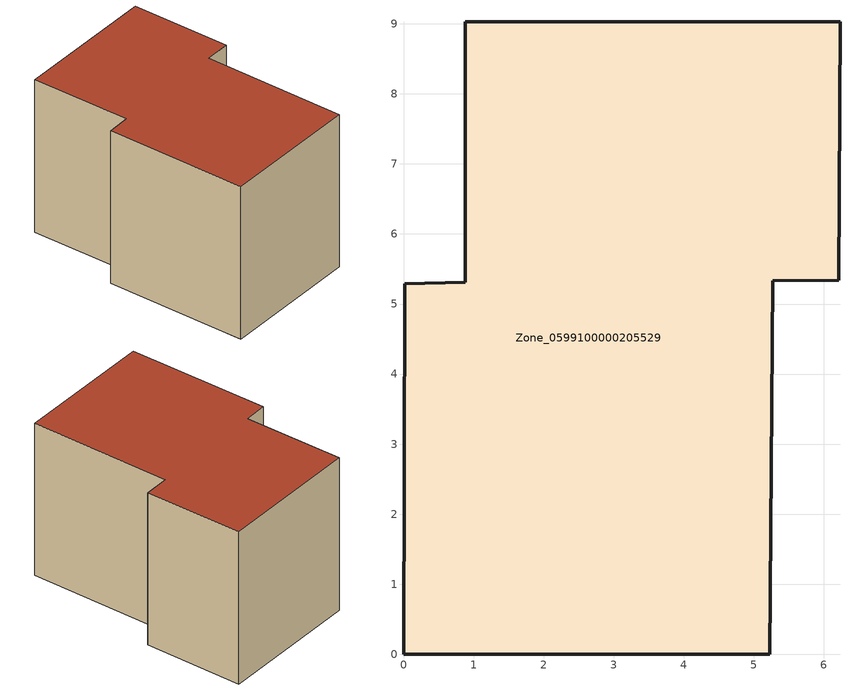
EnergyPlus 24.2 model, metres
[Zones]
Zone_0599100000205529
 floor ground (C_G): 5.23,0 0,0 0.02,5.29 0.88,5.31 0.88,9.03 6.23,9.03 6.21,5.34 5.27,5.33 z0
 wall outside (C_F): 0.88,5.31 0.02,5.29 0,0 5.23,0 5.27,5.33 6.21,5.34 6.23,9.03 0.88,9.03 0.88,5.31 z0:5.91
 roof outside (C_R): 6.23,9.03 0.88,9.03 0.88,5.31 0.02,5.29 0,0 5.23,0 5.27,5.33 6.21,5.34 z5.91
[BUILDING]
Pand.0599100000205529: North Axis=0; Terrain=City; Loads Convergence Tolerance Value=0.04; Temperature Convergence Tolerance Value=0.4; Solar Distribution=FullExterior; Maximum Number of Warmup Days=25; Minimum Number of Warmup Days=1
[Site:Location]
Rotterdam.The.Hague.AP_ZH_NLD Design_Conditions: Latitude=51.96; Longitude=4.45; Time Zone=1; Elevation=-4.5
[SITE:GROUNDTEMPERATURE:BUILDINGSURFACE]
18, 18, 18, 18, 18, 18, 18, 18, 18, 18, 18, 18
[MATERIAL] Thermal Absorptance=0.9; Solar Absorptance=0.7; Visible Absorptance=0.7
Name | Roughness | Thickness | Conductivity | Density | Specific Heat
G.TI.1946-1964 | MediumSmooth | 0.15 | 1 | 540 | 1210
F.TI.1946-1964 | Rough | 0.3 | 0.857143 | 1920 | 840
R.TI.1946-1964 | MediumRough | 0.2 | 0.277778 | 1500 | 1000
[CONSTRUCTION]
C_G: G.TI.1946-1964
C_F: F.TI.1946-1964
C_R: R.TI.1946-1964
[ZONE]
Zone_0599100000205529: Type=1; Multiplier=1; Ceiling Height=Autocalculate; Volume=Autocalculate; Floor Area=autocalculate; Part of Total Floor Area=Yes
[ZONEINFILTRATION:DESIGNFLOWRATE]
Infil_Zone_0599100000205529: Zone or ZoneList or Space or SpaceList=Zone_0599100000205529; Schedule=AlwaysOn; Design Flow Rate Calculation Method=Flow/Area; Flow Rate per Floor Area=0.003; Constant Term Coefficient=1; Temperature Term Coefficient=0; Velocity Term Coefficient=0; Velocity Squared Term Coefficient=0
[HVACTEMPLATE:ZONE:IDEALLOADSAIRSYSTEM]
Zone_0599100000205529: Maximum Heating Supply Air Temperature=50; Minimum Cooling Supply Air Temperature=13; Maximum Heating Supply Air Humidity Ratio=0.0156; Minimum Cooling Supply Air Humidity Ratio=0.0077; Heating Limit=NoLimit; Cooling Limit=NoLimit; Dehumidification Control Type=ConstantSensibleHeatRatio; Cooling Sensible Heat Ratio=0.7; Dehumidification Setpoint=60; Humidification Control Type=None; Humidification Setpoint=30; Outdoor Air Method=None; Outdoor Air Flow Rate per Person=0.00944; Outdoor Air Flow Rate per Zone Floor Area=0; Outdoor Air Flow Rate per Zone=0; Demand Controlled Ventilation Type=None; Outdoor Air Economizer Type=NoEconomizer; Heat Recovery Type=None; Sensible Heat Recovery Effectiveness=0.7; Latent Heat Recovery Effectiveness=0.65
[ZONECONTROL:THERMOSTAT]
ThermostatControl_Zone_0599100000205529: Zone or ZoneList=Zone_0599100000205529; Control Type Schedule=DualSetpointControlType; Control 1=Thermostat_Zone_0599100000205529; Temperature Difference Between Cutout And Setpoint=0
[THERMOSTATSETPOINT:DUALSETPOINT]
Thermostat_Zone_0599100000205529: Heating Setpoint Temperature Schedule=HeatingSetpoint_Zone_0599100000205529; Cooling Setpoint Temperature Schedule=CoolingSetpoint_Zone_0599100000205529
[SCHEDULE:COMPACT]
HeatingSetpoint_Zone_0599100000205529: Through: 12/31, For: AllDays, Until: 24:00, 21
CoolingSetpoint_Zone_0599100000205529: Through: 12/31, For: AllDays, Until: 24:00, 24
DualSetpointControlType: Through: 12/31, For: AllDays, Until: 24:00, 4
AlwaysOn: Through: 12/31, For: AllDays, Until: 24:00, 1
